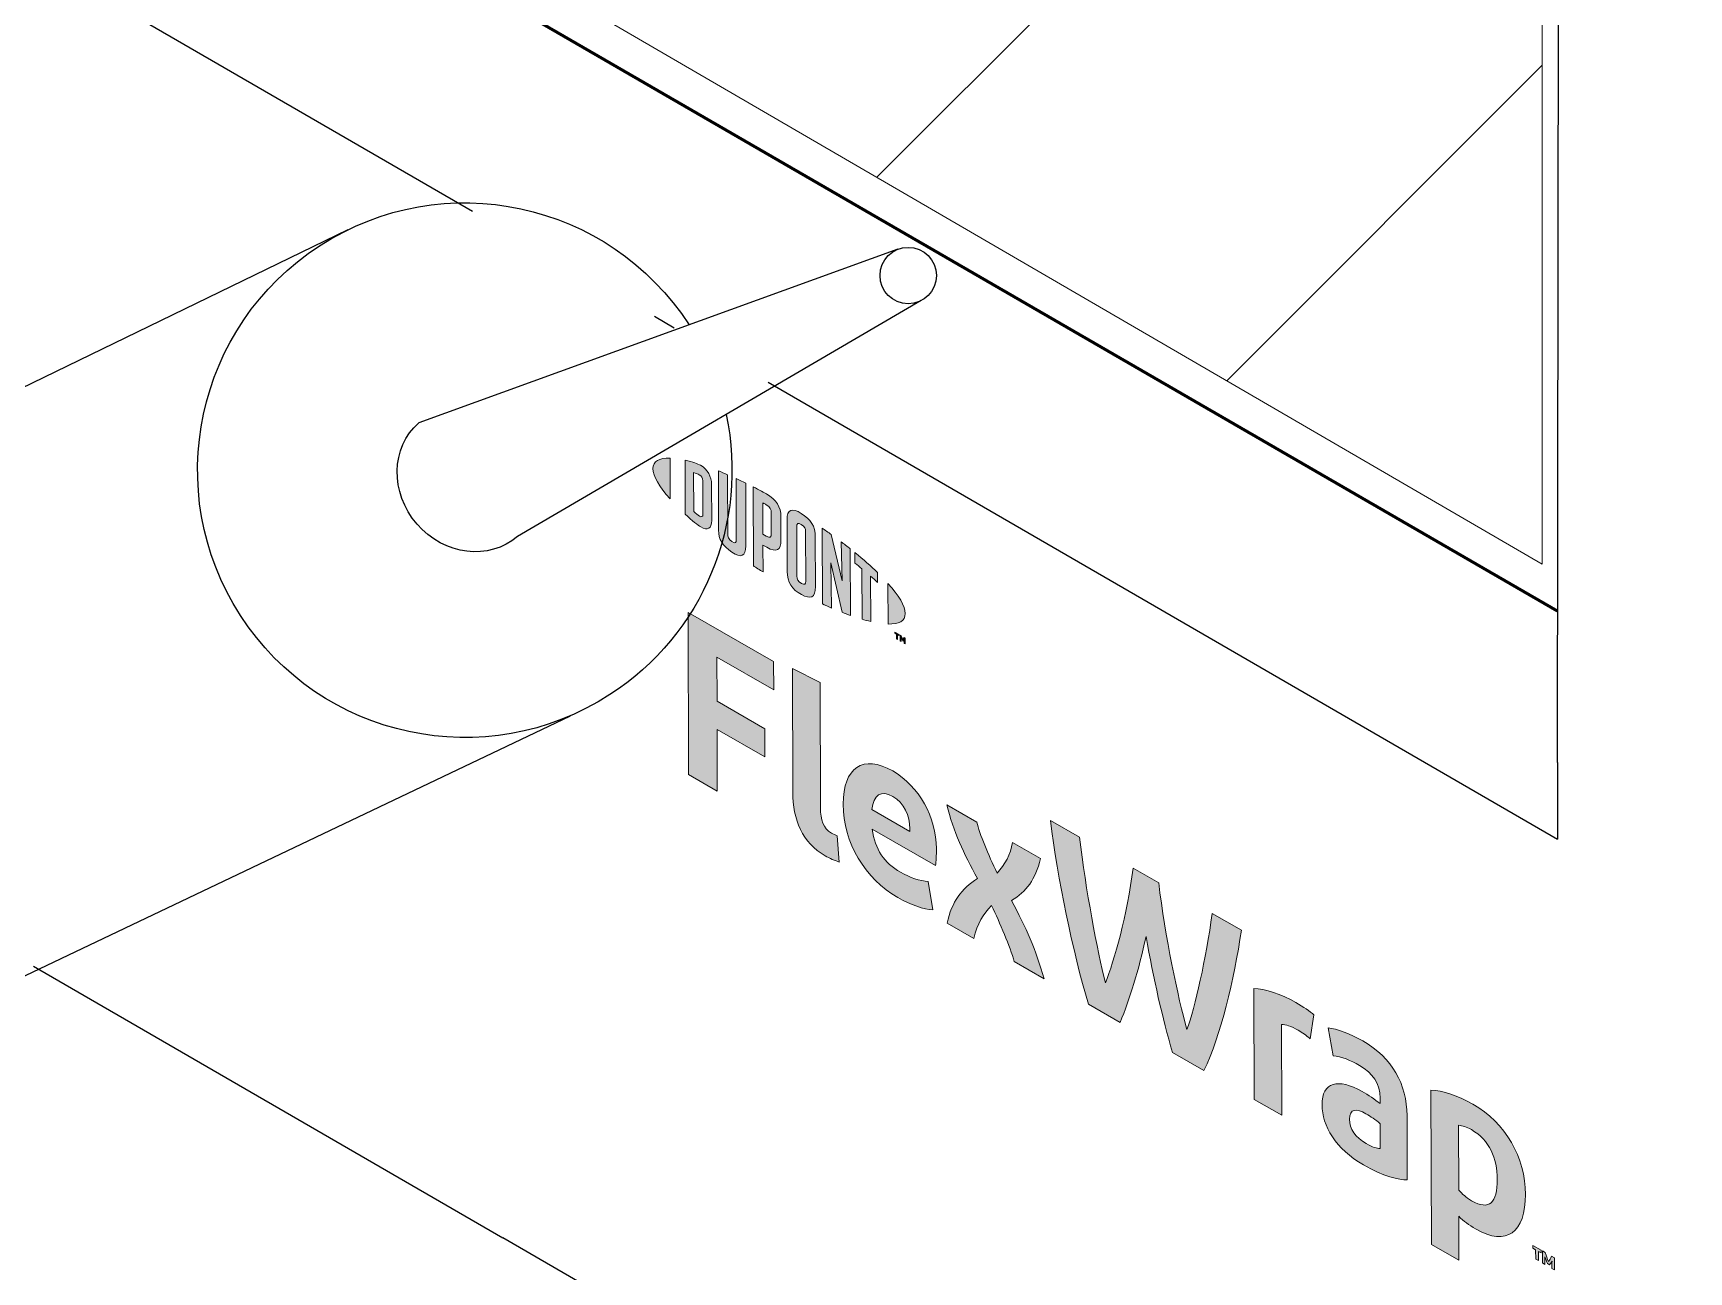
# Model space of a CAD drawing. Extents: x -1392 to 5791, y -3809 to 1722.
# Drawn here: x 390.96 to 433.29, y 1105.81 to 1137.46 of the extents above; entities that cross this region are included whole.
import ezdxf

# ---------------------------------------------------------------- set-up
doc = ezdxf.new("R2010")
doc.units = 0
doc.header["$MEASUREMENT"] = 0
for name, color, linetype, lineweight in [('G-ANNO-TTLB', 7, 'Continuous', 0), ('Layer 12', 7, 'Continuous', 0), ('TYVEK', 7, 'Continuous', 0), ('X-REF - TRACED', 7, 'Continuous', 0)]:
    doc.layers.add(name, color=color, linetype=linetype, lineweight=lineweight)

# ---------------------------------------------------------------- blocks, each defined once
blk = doc.blocks.new('Block_380')
at = {"layer": 'TYVEK', "true_color": 0x003b71, "transparency": 33554687}
h = blk.add_hatch(color=156, dxfattribs=at)
h.dxf.hatch_style = 2
edge = h.paths.add_edge_path()
edge.add_spline(control_points=[(407.716, 1118.516), (407.716, 1118.516), (407.706, 1122.657), (407.706, 1122.657), (407.706, 1122.657), (409.891, 1121.403), (409.891, 1121.403), (409.891, 1121.403), (409.893, 1120.681), (409.893, 1120.681), (409.893, 1120.681), (408.441, 1121.514), (408.441, 1121.514), (408.441, 1121.514), (408.444, 1120.39), (408.444, 1120.39), (408.444, 1120.39), (409.665, 1119.689), (409.665, 1119.689), (409.665, 1119.689), (409.667, 1118.968), (409.667, 1118.968), (409.667, 1118.968), (408.446, 1119.669), (408.446, 1119.669), (408.446, 1119.669), (408.45, 1118.095), (408.45, 1118.095), (408.45, 1118.095), (407.716, 1118.516), (407.716, 1118.516)], knot_values=[0, 0, 0, 0, 1, 1, 1, 2, 2, 2, 3, 3, 3, 4, 4, 4, 5, 5, 5, 6, 6, 6, 7, 7, 7, 8, 8, 8, 9, 9, 9, 10, 10, 10, 10], degree=3, periodic=0)
h = blk.add_hatch(color=156, dxfattribs=at)
h.dxf.hatch_style = 2
edge = h.paths.add_edge_path()
edge.add_spline(control_points=[(411.089, 1117.673), (411.09, 1117.353), (411.162, 1117.141), (411.367, 1117.023), (411.419, 1116.993), (411.47, 1116.97), (411.516, 1116.955), (411.516, 1116.955), (411.569, 1116.281), (411.569, 1116.281), (411.471, 1116.313), (411.312, 1116.381), (411.21, 1116.44), (410.62, 1116.778), (410.383, 1117.358), (410.381, 1118.067), (410.381, 1118.067), (410.373, 1121.226), (410.373, 1121.226), (410.373, 1121.226), (411.081, 1120.867), (411.081, 1120.867), (411.081, 1120.867), (411.089, 1117.673), (411.089, 1117.673)], knot_values=[0, 0, 0, 0, 1, 1, 1, 2, 2, 2, 3, 3, 3, 4, 4, 4, 5, 5, 5, 6, 6, 6, 7, 7, 7, 8, 8, 8, 8], degree=3, periodic=0)
h = blk.add_hatch(color=156, dxfattribs=at)
h.dxf.hatch_style = 2
edge = h.paths.add_edge_path()
edge.add_spline(control_points=[(412.401, 1117.623), (412.401, 1117.623), (413.375, 1117.063), (413.375, 1117.063), (413.375, 1117.063), (413.375, 1117.134), (413.375, 1117.134), (413.374, 1117.465), (413.22, 1117.796), (412.938, 1117.958), (412.64, 1118.129), (412.446, 1117.999), (412.401, 1117.623)], knot_values=[0, 0, 0, 0, 1, 1, 1, 2, 2, 2, 3, 3, 3, 4, 4, 4, 4], degree=3, periodic=0)
edge = h.paths.add_edge_path()
edge.add_spline(control_points=[(413.959, 1115.062), (413.734, 1115.073), (413.4, 1115.182), (413.062, 1115.376), (412.236, 1115.851), (411.67, 1116.778), (411.668, 1117.76), (411.665, 1118.701), (412.182, 1119.042), (412.936, 1118.609), (413.608, 1118.223), (414.051, 1117.42), (414.053, 1116.627), (414.053, 1116.45), (414.043, 1116.302), (414.033, 1116.189), (414.033, 1116.189), (412.412, 1117.12), (412.412, 1117.12), (412.48, 1116.608), (412.722, 1116.257), (413.132, 1116.021), (413.383, 1115.877), (413.624, 1115.804), (413.845, 1115.784), (413.845, 1115.784), (413.959, 1115.062), (413.959, 1115.062)], knot_values=[0, 0, 0, 0, 1, 1, 1, 2, 2, 2, 3, 3, 3, 4, 4, 4, 5, 5, 5, 6, 6, 6, 7, 7, 7, 8, 8, 8, 9, 9, 9, 9], degree=3, periodic=0)
h = blk.add_hatch(color=156, dxfattribs=at)
h.dxf.hatch_style = 2
edge = h.paths.add_edge_path()
edge.add_spline(control_points=[(415.1, 1115.861), (414.755, 1116.496), (414.482, 1117.06), (414.321, 1117.743), (414.321, 1117.743), (415.086, 1117.304), (415.086, 1117.304), (415.153, 1116.999), (415.38, 1116.468), (415.606, 1116.001), (415.795, 1116.217), (415.959, 1116.472), (415.994, 1116.783), (415.994, 1116.783), (416.712, 1116.37), (416.712, 1116.37), (416.58, 1115.832), (416.356, 1115.529), (415.972, 1115.295), (416.342, 1114.604), (416.595, 1114.045), (416.807, 1113.297), (416.807, 1113.297), (416.042, 1113.736), (416.042, 1113.736), (415.934, 1114.129), (415.676, 1114.72), (415.46, 1115.169), (415.266, 1114.956), (415.082, 1114.707), (415.011, 1114.328), (415.011, 1114.328), (414.324, 1114.723), (414.324, 1114.723), (414.45, 1115.265), (414.69, 1115.599), (415.1, 1115.861)], knot_values=[0, 0, 0, 0, 1, 1, 1, 2, 2, 2, 3, 3, 3, 4, 4, 4, 5, 5, 5, 6, 6, 6, 7, 7, 7, 8, 8, 8, 9, 9, 9, 10, 10, 10, 11, 11, 11, 12, 12, 12, 12], degree=3, periodic=0)
h = blk.add_hatch(color=156, dxfattribs=at)
h.dxf.hatch_style = 2
edge = h.paths.add_edge_path()
edge.add_spline(control_points=[(421.101, 1114.967), (421.101, 1114.967), (421.85, 1114.537), (421.85, 1114.537), (421.658, 1113.271), (421.324, 1111.838), (420.89, 1110.953), (420.89, 1110.953), (420.085, 1111.415), (420.085, 1111.415), (419.832, 1112.299), (419.604, 1113.298), (419.412, 1114.377), (419.219, 1113.519), (419.001, 1112.776), (418.746, 1112.184), (418.746, 1112.184), (417.94, 1112.647), (417.94, 1112.647), (417.527, 1114.018), (417.159, 1115.854), (416.966, 1117.341), (416.966, 1117.341), (417.71, 1116.914), (417.71, 1116.914), (417.872, 1115.575), (418.163, 1114.008), (418.375, 1113.195), (418.593, 1113.76), (418.934, 1114.923), (419.08, 1116.128), (419.08, 1116.128), (419.736, 1115.751), (419.736, 1115.751), (419.893, 1114.373), (420.23, 1112.821), (420.457, 1111.999), (420.661, 1112.573), (420.95, 1113.807), (421.101, 1114.967)], knot_values=[0, 0, 0, 0, 1, 1, 1, 2, 2, 2, 3, 3, 3, 4, 4, 4, 5, 5, 5, 6, 6, 6, 7, 7, 7, 8, 8, 8, 9, 9, 9, 10, 10, 10, 11, 11, 11, 12, 12, 12, 13, 13, 13, 13], degree=3, periodic=0)
h = blk.add_hatch(color=156, dxfattribs=at)
h.dxf.hatch_style = 2
edge = h.paths.add_edge_path()
edge.add_spline(control_points=[(423.243, 1112.692), (423.427, 1112.586), (423.602, 1112.462), (423.705, 1112.374), (423.705, 1112.374), (423.604, 1111.764), (423.604, 1111.764), (423.516, 1111.85), (423.408, 1111.923), (423.301, 1111.985), (423.111, 1112.094), (422.983, 1112.126), (422.875, 1112.129), (422.875, 1112.129), (422.881, 1109.81), (422.881, 1109.81), (422.881, 1109.81), (422.173, 1110.217), (422.173, 1110.217), (422.173, 1110.217), (422.166, 1113.05), (422.166, 1113.05), (422.443, 1113.051), (422.873, 1112.904), (423.243, 1112.692)], knot_values=[0, 0, 0, 0, 1, 1, 1, 2, 2, 2, 3, 3, 3, 4, 4, 4, 5, 5, 5, 6, 6, 6, 7, 7, 7, 8, 8, 8, 8], degree=3, periodic=0)
h = blk.add_hatch(color=156, dxfattribs=at)
h.dxf.hatch_style = 2
edge = h.paths.add_edge_path()
edge.add_spline(control_points=[(425.398, 1108.962), (425.398, 1108.962), (425.397, 1109.594), (425.397, 1109.594), (425.279, 1109.692), (425.156, 1109.78), (425.032, 1109.851), (424.796, 1109.986), (424.612, 1109.986), (424.613, 1109.708), (424.613, 1109.46), (424.767, 1109.241), (425.039, 1109.085), (425.193, 1108.997), (425.321, 1108.958), (425.398, 1108.962)], knot_values=[0, 0, 0, 0, 1, 1, 1, 2, 2, 2, 3, 3, 3, 4, 4, 4, 5, 5, 5, 5], degree=3, periodic=0)
edge = h.paths.add_edge_path()
edge.add_spline(control_points=[(424.969, 1108.541), (424.266, 1108.944), (423.911, 1109.544), (423.91, 1110.076), (423.909, 1110.662), (424.323, 1110.766), (424.939, 1110.419), (425.082, 1110.336), (425.267, 1110.206), (425.396, 1110.109), (425.396, 1110.109), (425.395, 1110.251), (425.395, 1110.251), (425.394, 1110.612), (425.214, 1110.887), (424.871, 1111.084), (424.645, 1111.214), (424.404, 1111.311), (424.194, 1111.331), (424.194, 1111.331), (424.064, 1112.043), (424.064, 1112.043), (424.284, 1112.023), (424.638, 1111.891), (424.951, 1111.711), (425.705, 1111.278), (426.081, 1110.602), (426.083, 1109.803), (426.083, 1109.803), (426.087, 1108.159), (426.087, 1108.159), (425.877, 1108.155), (425.482, 1108.246), (424.969, 1108.541)], knot_values=[0, 0, 0, 0, 1, 1, 1, 2, 2, 2, 3, 3, 3, 4, 4, 4, 5, 5, 5, 6, 6, 6, 7, 7, 7, 8, 8, 8, 9, 9, 9, 10, 10, 10, 11, 11, 11, 11], degree=3, periodic=0)
h = blk.add_hatch(color=156, dxfattribs=at)
h.dxf.hatch_style = 2
edge = h.paths.add_edge_path()
edge.add_spline(control_points=[(427.733, 1107.627), (428.184, 1107.368), (428.394, 1107.567), (428.392, 1108.176), (428.391, 1108.709), (428.195, 1109.175), (427.728, 1109.443), (427.6, 1109.517), (427.508, 1109.54), (427.4, 1109.555), (427.4, 1109.555), (427.404, 1107.899), (427.404, 1107.899), (427.502, 1107.795), (427.584, 1107.713), (427.733, 1107.627)], knot_values=[0, 0, 0, 0, 1, 1, 1, 2, 2, 2, 3, 3, 3, 4, 4, 4, 5, 5, 5, 5], degree=3, periodic=0)
edge = h.paths.add_edge_path()
edge.add_spline(control_points=[(427.837, 1106.906), (427.657, 1107.009), (427.534, 1107.103), (427.406, 1107.23), (427.406, 1107.23), (427.408, 1106.106), (427.408, 1106.106), (427.408, 1106.106), (426.706, 1106.51), (426.706, 1106.51), (426.706, 1106.51), (426.696, 1110.455), (426.696, 1110.455), (426.988, 1110.441), (427.398, 1110.306), (427.762, 1110.097), (428.604, 1109.614), (429.108, 1108.734), (429.11, 1107.787), (429.113, 1106.817), (428.637, 1106.446), (427.837, 1106.906)], knot_values=[0, 0, 0, 0, 1, 1, 1, 2, 2, 2, 3, 3, 3, 4, 4, 4, 5, 5, 5, 6, 6, 6, 7, 7, 7, 7], degree=3, periodic=0)
h = blk.add_hatch(color=156, dxfattribs=at)
h.dxf.hatch_style = 2
edge = h.paths.add_edge_path()
edge.add_spline(control_points=[(429.618, 1106.301), (429.645, 1106.214), (429.669, 1106.147), (429.701, 1106.076), (429.731, 1106.112), (429.752, 1106.152), (429.777, 1106.21), (429.777, 1106.21), (429.851, 1106.167), (429.851, 1106.167), (429.851, 1106.167), (429.852, 1105.861), (429.852, 1105.861), (429.852, 1105.861), (429.787, 1105.898), (429.787, 1105.898), (429.787, 1105.898), (429.787, 1106.039), (429.787, 1106.039), (429.787, 1106.039), (429.79, 1106.085), (429.79, 1106.085), (429.77, 1106.051), (429.745, 1106.017), (429.724, 1105.991), (429.724, 1105.991), (429.675, 1106.019), (429.675, 1106.019), (429.652, 1106.071), (429.627, 1106.135), (429.606, 1106.194), (429.606, 1106.194), (429.609, 1106.142), (429.609, 1106.142), (429.609, 1106.142), (429.61, 1106.001), (429.61, 1106.001), (429.61, 1106.001), (429.545, 1106.037), (429.545, 1106.037), (429.545, 1106.037), (429.544, 1106.343), (429.544, 1106.343), (429.544, 1106.343), (429.618, 1106.301), (429.618, 1106.301)], knot_values=[0, 0, 0, 0, 1, 1, 1, 2, 2, 2, 3, 3, 3, 4, 4, 4, 5, 5, 5, 6, 6, 6, 7, 7, 7, 8, 8, 8, 9, 9, 9, 10, 10, 10, 11, 11, 11, 12, 12, 12, 13, 13, 13, 14, 14, 14, 15, 15, 15, 15], degree=3, periodic=0)
edge = h.paths.add_edge_path()
edge.add_spline(control_points=[(429.372, 1106.374), (429.372, 1106.374), (429.301, 1106.415), (429.301, 1106.415), (429.301, 1106.415), (429.301, 1106.483), (429.301, 1106.483), (429.301, 1106.483), (429.515, 1106.36), (429.515, 1106.36), (429.515, 1106.36), (429.515, 1106.292), (429.515, 1106.292), (429.515, 1106.292), (429.444, 1106.333), (429.444, 1106.333), (429.444, 1106.333), (429.444, 1106.095), (429.444, 1106.095), (429.444, 1106.095), (429.373, 1106.136), (429.373, 1106.136), (429.373, 1106.136), (429.372, 1106.374), (429.372, 1106.374)], knot_values=[0, 0, 0, 0, 1, 1, 1, 2, 2, 2, 3, 3, 3, 4, 4, 4, 5, 5, 5, 6, 6, 6, 7, 7, 7, 8, 8, 8, 8], degree=3, periodic=0)
at = {"layer": 'TYVEK'}
for points, knots in [([(407.716, 1118.516), (407.716, 1118.516), (407.706, 1122.657), (407.706, 1122.657), (407.706, 1122.657), (409.891, 1121.403), (409.891, 1121.403), (409.891, 1121.403), (409.893, 1120.681), (409.893, 1120.681), (409.893, 1120.681), (408.441, 1121.514), (408.441, 1121.514), (408.441, 1121.514), (408.444, 1120.39), (408.444, 1120.39), (408.444, 1120.39), (409.665, 1119.689), (409.665, 1119.689), (409.665, 1119.689), (409.667, 1118.968), (409.667, 1118.968), (409.667, 1118.968), (408.446, 1119.669), (408.446, 1119.669), (408.446, 1119.669), (408.45, 1118.095), (408.45, 1118.095), (408.45, 1118.095), (407.716, 1118.516), (407.716, 1118.516)], [0, 0, 0, 0, 1, 1, 1, 2, 2, 2, 3, 3, 3, 4, 4, 4, 5, 5, 5, 6, 6, 6, 7, 7, 7, 8, 8, 8, 9, 9, 9, 10, 10, 10, 10]), ([(411.089, 1117.673), (411.09, 1117.353), (411.162, 1117.141), (411.367, 1117.023), (411.419, 1116.993), (411.47, 1116.97), (411.516, 1116.955), (411.516, 1116.955), (411.569, 1116.281), (411.569, 1116.281), (411.471, 1116.313), (411.312, 1116.381), (411.21, 1116.44), (410.62, 1116.778), (410.383, 1117.358), (410.381, 1118.067), (410.381, 1118.067), (410.373, 1121.226), (410.373, 1121.226), (410.373, 1121.226), (411.081, 1120.867), (411.081, 1120.867), (411.081, 1120.867), (411.089, 1117.673), (411.089, 1117.673)], [0, 0, 0, 0, 1, 1, 1, 2, 2, 2, 3, 3, 3, 4, 4, 4, 5, 5, 5, 6, 6, 6, 7, 7, 7, 8, 8, 8, 8]), ([(413.959, 1115.062), (413.734, 1115.073), (413.4, 1115.182), (413.062, 1115.376), (412.236, 1115.851), (411.67, 1116.778), (411.668, 1117.76), (411.665, 1118.701), (412.182, 1119.042), (412.936, 1118.609), (413.608, 1118.223), (414.051, 1117.42), (414.053, 1116.627), (414.053, 1116.45), (414.043, 1116.302), (414.033, 1116.189), (414.033, 1116.189), (412.412, 1117.12), (412.412, 1117.12), (412.48, 1116.608), (412.722, 1116.257), (413.132, 1116.021), (413.383, 1115.877), (413.624, 1115.804), (413.845, 1115.784), (413.845, 1115.784), (413.959, 1115.062), (413.959, 1115.062)], [0, 0, 0, 0, 1, 1, 1, 2, 2, 2, 3, 3, 3, 4, 4, 4, 5, 5, 5, 6, 6, 6, 7, 7, 7, 8, 8, 8, 9, 9, 9, 9]), ([(412.401, 1117.623), (412.401, 1117.623), (413.375, 1117.063), (413.375, 1117.063), (413.375, 1117.063), (413.375, 1117.134), (413.375, 1117.134), (413.374, 1117.465), (413.22, 1117.796), (412.938, 1117.958), (412.64, 1118.129), (412.446, 1117.999), (412.401, 1117.623)], [0, 0, 0, 0, 1, 1, 1, 2, 2, 2, 3, 3, 3, 4, 4, 4, 4]), ([(415.1, 1115.861), (414.755, 1116.496), (414.482, 1117.06), (414.321, 1117.743), (414.321, 1117.743), (415.086, 1117.304), (415.086, 1117.304), (415.153, 1116.999), (415.38, 1116.468), (415.606, 1116.001), (415.795, 1116.217), (415.959, 1116.472), (415.994, 1116.783), (415.994, 1116.783), (416.712, 1116.37), (416.712, 1116.37), (416.58, 1115.832), (416.356, 1115.529), (415.972, 1115.295), (416.342, 1114.604), (416.595, 1114.045), (416.807, 1113.297), (416.807, 1113.297), (416.042, 1113.736), (416.042, 1113.736), (415.934, 1114.129), (415.676, 1114.72), (415.46, 1115.169), (415.266, 1114.956), (415.082, 1114.707), (415.011, 1114.328), (415.011, 1114.328), (414.324, 1114.723), (414.324, 1114.723), (414.45, 1115.265), (414.69, 1115.599), (415.1, 1115.861)], [0, 0, 0, 0, 1, 1, 1, 2, 2, 2, 3, 3, 3, 4, 4, 4, 5, 5, 5, 6, 6, 6, 7, 7, 7, 8, 8, 8, 9, 9, 9, 10, 10, 10, 11, 11, 11, 12, 12, 12, 12]), ([(421.101, 1114.967), (421.101, 1114.967), (421.85, 1114.537), (421.85, 1114.537), (421.658, 1113.271), (421.324, 1111.838), (420.89, 1110.953), (420.89, 1110.953), (420.085, 1111.415), (420.085, 1111.415), (419.832, 1112.299), (419.604, 1113.298), (419.412, 1114.377), (419.219, 1113.519), (419.001, 1112.776), (418.746, 1112.184), (418.746, 1112.184), (417.94, 1112.647), (417.94, 1112.647), (417.527, 1114.018), (417.159, 1115.854), (416.966, 1117.341), (416.966, 1117.341), (417.71, 1116.914), (417.71, 1116.914), (417.872, 1115.575), (418.163, 1114.008), (418.375, 1113.195), (418.593, 1113.76), (418.934, 1114.923), (419.08, 1116.128), (419.08, 1116.128), (419.736, 1115.751), (419.736, 1115.751), (419.893, 1114.373), (420.23, 1112.821), (420.457, 1111.999), (420.661, 1112.573), (420.95, 1113.807), (421.101, 1114.967)], [0, 0, 0, 0, 1, 1, 1, 2, 2, 2, 3, 3, 3, 4, 4, 4, 5, 5, 5, 6, 6, 6, 7, 7, 7, 8, 8, 8, 9, 9, 9, 10, 10, 10, 11, 11, 11, 12, 12, 12, 13, 13, 13, 13]), ([(423.243, 1112.692), (423.427, 1112.586), (423.602, 1112.462), (423.705, 1112.374), (423.705, 1112.374), (423.604, 1111.764), (423.604, 1111.764), (423.516, 1111.85), (423.408, 1111.923), (423.301, 1111.985), (423.111, 1112.094), (422.983, 1112.126), (422.875, 1112.129), (422.875, 1112.129), (422.881, 1109.81), (422.881, 1109.81), (422.881, 1109.81), (422.173, 1110.217), (422.173, 1110.217), (422.173, 1110.217), (422.166, 1113.05), (422.166, 1113.05), (422.443, 1113.051), (422.873, 1112.904), (423.243, 1112.692)], [0, 0, 0, 0, 1, 1, 1, 2, 2, 2, 3, 3, 3, 4, 4, 4, 5, 5, 5, 6, 6, 6, 7, 7, 7, 8, 8, 8, 8]), ([(424.969, 1108.541), (424.266, 1108.944), (423.911, 1109.544), (423.91, 1110.076), (423.909, 1110.662), (424.323, 1110.766), (424.939, 1110.419), (425.082, 1110.336), (425.267, 1110.206), (425.396, 1110.109), (425.396, 1110.109), (425.395, 1110.251), (425.395, 1110.251), (425.394, 1110.612), (425.214, 1110.887), (424.871, 1111.084), (424.645, 1111.214), (424.404, 1111.311), (424.194, 1111.331), (424.194, 1111.331), (424.064, 1112.043), (424.064, 1112.043), (424.284, 1112.023), (424.638, 1111.891), (424.951, 1111.711), (425.705, 1111.278), (426.081, 1110.602), (426.083, 1109.803), (426.083, 1109.803), (426.087, 1108.159), (426.087, 1108.159), (425.877, 1108.155), (425.482, 1108.246), (424.969, 1108.541)], [0, 0, 0, 0, 1, 1, 1, 2, 2, 2, 3, 3, 3, 4, 4, 4, 5, 5, 5, 6, 6, 6, 7, 7, 7, 8, 8, 8, 9, 9, 9, 10, 10, 10, 11, 11, 11, 11]), ([(427.837, 1106.906), (427.657, 1107.009), (427.534, 1107.103), (427.406, 1107.23), (427.406, 1107.23), (427.408, 1106.106), (427.408, 1106.106), (427.408, 1106.106), (426.706, 1106.51), (426.706, 1106.51), (426.706, 1106.51), (426.696, 1110.455), (426.696, 1110.455), (426.988, 1110.441), (427.398, 1110.306), (427.762, 1110.097), (428.604, 1109.614), (429.108, 1108.734), (429.11, 1107.787), (429.113, 1106.817), (428.637, 1106.446), (427.837, 1106.906)], [0, 0, 0, 0, 1, 1, 1, 2, 2, 2, 3, 3, 3, 4, 4, 4, 5, 5, 5, 6, 6, 6, 7, 7, 7, 7]), ([(425.398, 1108.962), (425.398, 1108.962), (425.397, 1109.594), (425.397, 1109.594), (425.279, 1109.692), (425.156, 1109.78), (425.032, 1109.851), (424.796, 1109.986), (424.612, 1109.986), (424.613, 1109.708), (424.613, 1109.46), (424.767, 1109.241), (425.039, 1109.085), (425.193, 1108.997), (425.321, 1108.958), (425.398, 1108.962)], [0, 0, 0, 0, 1, 1, 1, 2, 2, 2, 3, 3, 3, 4, 4, 4, 5, 5, 5, 5]), ([(427.733, 1107.627), (428.184, 1107.368), (428.394, 1107.567), (428.392, 1108.176), (428.391, 1108.709), (428.195, 1109.175), (427.728, 1109.443), (427.6, 1109.517), (427.508, 1109.54), (427.4, 1109.555), (427.4, 1109.555), (427.404, 1107.899), (427.404, 1107.899), (427.502, 1107.795), (427.584, 1107.713), (427.733, 1107.627)], [0, 0, 0, 0, 1, 1, 1, 2, 2, 2, 3, 3, 3, 4, 4, 4, 5, 5, 5, 5]), ([(429.372, 1106.374), (429.372, 1106.374), (429.301, 1106.415), (429.301, 1106.415), (429.301, 1106.415), (429.301, 1106.483), (429.301, 1106.483), (429.301, 1106.483), (429.515, 1106.36), (429.515, 1106.36), (429.515, 1106.36), (429.515, 1106.292), (429.515, 1106.292), (429.515, 1106.292), (429.444, 1106.333), (429.444, 1106.333), (429.444, 1106.333), (429.444, 1106.095), (429.444, 1106.095), (429.444, 1106.095), (429.373, 1106.136), (429.373, 1106.136), (429.373, 1106.136), (429.372, 1106.374), (429.372, 1106.374)], [0, 0, 0, 0, 1, 1, 1, 2, 2, 2, 3, 3, 3, 4, 4, 4, 5, 5, 5, 6, 6, 6, 7, 7, 7, 8, 8, 8, 8]), ([(429.618, 1106.301), (429.645, 1106.214), (429.669, 1106.147), (429.701, 1106.076), (429.731, 1106.112), (429.752, 1106.152), (429.777, 1106.21), (429.777, 1106.21), (429.851, 1106.167), (429.851, 1106.167), (429.851, 1106.167), (429.852, 1105.861), (429.852, 1105.861), (429.852, 1105.861), (429.787, 1105.898), (429.787, 1105.898), (429.787, 1105.898), (429.787, 1106.039), (429.787, 1106.039), (429.787, 1106.039), (429.79, 1106.085), (429.79, 1106.085), (429.77, 1106.051), (429.745, 1106.017), (429.724, 1105.991), (429.724, 1105.991), (429.675, 1106.019), (429.675, 1106.019), (429.652, 1106.071), (429.627, 1106.135), (429.606, 1106.194), (429.606, 1106.194), (429.609, 1106.142), (429.609, 1106.142), (429.609, 1106.142), (429.61, 1106.001), (429.61, 1106.001), (429.61, 1106.001), (429.545, 1106.037), (429.545, 1106.037), (429.545, 1106.037), (429.544, 1106.343), (429.544, 1106.343), (429.544, 1106.343), (429.618, 1106.301), (429.618, 1106.301)], [0, 0, 0, 0, 1, 1, 1, 2, 2, 2, 3, 3, 3, 4, 4, 4, 5, 5, 5, 6, 6, 6, 7, 7, 7, 8, 8, 8, 9, 9, 9, 10, 10, 10, 11, 11, 11, 12, 12, 12, 13, 13, 13, 14, 14, 14, 15, 15, 15, 15])]:
    blk.add_open_spline(points, degree=3, knots=knots, dxfattribs=at)
blk = doc.blocks.new('Block_381')
at = {"layer": 'TYVEK', "true_color": 0x003b71, "transparency": 33554687}
h = blk.add_hatch(color=156, dxfattribs=at)
h.dxf.hatch_style = 2
edge = h.paths.add_edge_path()
edge.add_spline(control_points=[(406.804, 1126.336), (406.804, 1126.145), (406.965, 1125.875), (407.245, 1125.561), (407.245, 1125.561), (407.242, 1126.601), (407.242, 1126.601), (406.963, 1126.609), (406.803, 1126.524), (406.804, 1126.336)], knot_values=[0, 0, 0, 0, 1, 1, 1, 2, 2, 2, 3, 3, 3, 3], degree=3, periodic=0)
h = blk.add_hatch(color=156, dxfattribs=at)
h.dxf.hatch_style = 2
edge = h.paths.add_edge_path()
edge.add_spline(control_points=[(408.085, 1125.176), (408.085, 1125.096), (408.044, 1125.093), (407.994, 1125.122), (407.955, 1125.144), (407.896, 1125.194), (407.847, 1125.238), (407.847, 1125.238), (407.844, 1126.232), (407.844, 1126.232), (407.893, 1126.219), (407.953, 1126.201), (407.991, 1126.178), (408.041, 1126.15), (408.083, 1126.099), (408.083, 1126.02), (408.083, 1126.02), (408.085, 1125.176), (408.085, 1125.176)], knot_values=[0, 0, 0, 0, 1, 1, 1, 2, 2, 2, 3, 3, 3, 4, 4, 4, 5, 5, 5, 6, 6, 6, 6], degree=3, periodic=0)
edge = h.paths.add_edge_path()
edge.add_spline(control_points=[(408.023, 1126.419), (407.945, 1126.464), (407.833, 1126.502), (407.629, 1126.547), (407.629, 1126.547), (407.632, 1125.169), (407.632, 1125.169), (407.812, 1125.003), (407.949, 1124.888), (408.027, 1124.843), (408.207, 1124.74), (408.308, 1124.809), (408.308, 1125.012), (408.308, 1125.012), (408.306, 1125.927), (408.306, 1125.927), (408.305, 1126.131), (408.203, 1126.316), (408.023, 1126.419)], knot_values=[0, 0, 0, 0, 1, 1, 1, 2, 2, 2, 3, 3, 3, 4, 4, 4, 5, 5, 5, 6, 6, 6, 6], degree=3, periodic=0)
h = blk.add_hatch(color=156, dxfattribs=at)
h.dxf.hatch_style = 2
edge = h.paths.add_edge_path()
edge.add_spline(control_points=[(408.935, 1124.526), (408.936, 1124.446), (408.912, 1124.409), (408.826, 1124.471), (408.741, 1124.532), (408.718, 1124.586), (408.718, 1124.681), (408.718, 1124.681), (408.714, 1126.18), (408.714, 1126.18), (408.658, 1126.205), (408.532, 1126.257), (408.479, 1126.279), (408.479, 1126.279), (408.482, 1124.763), (408.482, 1124.763), (408.483, 1124.521), (408.585, 1124.368), (408.826, 1124.197), (409.047, 1124.041), (409.182, 1124.093), (409.181, 1124.361), (409.181, 1124.361), (409.177, 1125.964), (409.177, 1125.964), (409.131, 1125.987), (408.98, 1126.059), (408.932, 1126.081), (408.932, 1126.081), (408.935, 1124.526), (408.935, 1124.526)], knot_values=[0, 0, 0, 0, 1, 1, 1, 2, 2, 2, 3, 3, 3, 4, 4, 4, 5, 5, 5, 6, 6, 6, 7, 7, 7, 8, 8, 8, 9, 9, 9, 10, 10, 10, 10], degree=3, periodic=0)
h = blk.add_hatch(color=156, dxfattribs=at)
h.dxf.hatch_style = 2
edge = h.paths.add_edge_path()
edge.add_spline(control_points=[(409.83, 1124.67), (409.83, 1124.583), (409.804, 1124.555), (409.704, 1124.612), (409.704, 1124.612), (409.618, 1124.661), (409.618, 1124.661), (409.618, 1124.661), (409.616, 1125.457), (409.616, 1125.457), (409.654, 1125.438), (409.675, 1125.426), (409.698, 1125.413), (409.806, 1125.351), (409.829, 1125.291), (409.829, 1125.202), (409.829, 1125.202), (409.83, 1124.67), (409.83, 1124.67)], knot_values=[0, 0, 0, 0, 1, 1, 1, 2, 2, 2, 3, 3, 3, 4, 4, 4, 5, 5, 5, 6, 6, 6, 6], degree=3, periodic=0)
edge = h.paths.add_edge_path()
edge.add_spline(control_points=[(409.712, 1125.687), (409.669, 1125.711), (409.513, 1125.795), (409.37, 1125.867), (409.37, 1125.867), (409.374, 1123.849), (409.374, 1123.849), (409.423, 1123.818), (409.551, 1123.737), (409.62, 1123.695), (409.62, 1123.695), (409.619, 1124.38), (409.619, 1124.38), (409.619, 1124.38), (409.715, 1124.325), (409.715, 1124.325), (409.973, 1124.178), (410.079, 1124.25), (410.079, 1124.506), (410.079, 1124.506), (410.077, 1125.101), (410.077, 1125.101), (410.077, 1125.352), (409.956, 1125.546), (409.712, 1125.687)], knot_values=[0, 0, 0, 0, 1, 1, 1, 2, 2, 2, 3, 3, 3, 4, 4, 4, 5, 5, 5, 6, 6, 6, 7, 7, 7, 8, 8, 8, 8], degree=3, periodic=0)
h = blk.add_hatch(color=156, dxfattribs=at)
h.dxf.hatch_style = 2
edge = h.paths.add_edge_path()
edge.add_spline(control_points=[(410.71, 1123.461), (410.711, 1123.381), (410.688, 1123.353), (410.601, 1123.4), (410.511, 1123.449), (410.486, 1123.507), (410.486, 1123.59), (410.486, 1123.59), (410.483, 1124.848), (410.483, 1124.848), (410.483, 1124.931), (410.507, 1124.962), (410.597, 1124.908), (410.684, 1124.855), (410.707, 1124.799), (410.707, 1124.719), (410.707, 1124.719), (410.71, 1123.461), (410.71, 1123.461)], knot_values=[0, 0, 0, 0, 1, 1, 1, 2, 2, 2, 3, 3, 3, 4, 4, 4, 5, 5, 5, 6, 6, 6, 6], degree=3, periodic=0)
edge = h.paths.add_edge_path()
edge.add_spline(control_points=[(410.596, 1125.19), (410.368, 1125.334), (410.233, 1125.296), (410.233, 1125.03), (410.233, 1125.03), (410.237, 1123.709), (410.237, 1123.709), (410.237, 1123.429), (410.36, 1123.243), (410.601, 1123.117), (410.837, 1122.993), (410.959, 1123.026), (410.959, 1123.324), (410.959, 1123.324), (410.956, 1124.585), (410.956, 1124.585), (410.955, 1124.869), (410.844, 1125.034), (410.596, 1125.19)], knot_values=[0, 0, 0, 0, 1, 1, 1, 2, 2, 2, 3, 3, 3, 4, 4, 4, 5, 5, 5, 6, 6, 6, 6], degree=3, periodic=0)
h = blk.add_hatch(color=156, dxfattribs=at)
h.dxf.hatch_style = 2
edge = h.paths.add_edge_path()
edge.add_spline(control_points=[(411.64, 1123.468), (411.64, 1123.468), (411.365, 1124.651), (411.365, 1124.651), (411.29, 1124.705), (411.201, 1124.768), (411.132, 1124.815), (411.132, 1124.815), (411.136, 1122.878), (411.136, 1122.878), (411.185, 1122.855), (411.309, 1122.8), (411.373, 1122.773), (411.373, 1122.773), (411.351, 1123.926), (411.351, 1123.926), (411.351, 1123.926), (411.642, 1122.663), (411.642, 1122.663), (411.703, 1122.639), (411.793, 1122.606), (411.852, 1122.585), (411.852, 1122.585), (411.848, 1124.287), (411.848, 1124.287), (411.786, 1124.336), (411.674, 1124.422), (411.621, 1124.462), (411.621, 1124.462), (411.64, 1123.468), (411.64, 1123.468)], knot_values=[0, 0, 0, 0, 1, 1, 1, 2, 2, 2, 3, 3, 3, 4, 4, 4, 5, 5, 5, 6, 6, 6, 7, 7, 7, 8, 8, 8, 9, 9, 9, 10, 10, 10, 10], degree=3, periodic=0)
h = blk.add_hatch(color=156, dxfattribs=at)
h.dxf.hatch_style = 2
edge = h.paths.add_edge_path()
edge.add_spline(control_points=[(411.97, 1123.919), (412.031, 1123.872), (412.091, 1123.823), (412.149, 1123.775), (412.149, 1123.775), (412.152, 1122.487), (412.152, 1122.487), (412.206, 1122.471), (412.306, 1122.444), (412.373, 1122.428), (412.373, 1122.428), (412.37, 1123.588), (412.37, 1123.588), (412.434, 1123.532), (412.494, 1123.478), (412.549, 1123.428), (412.549, 1123.428), (412.549, 1123.677), (412.549, 1123.677), (412.374, 1123.847), (412.188, 1124.011), (411.969, 1124.189), (411.969, 1124.189), (411.97, 1123.919), (411.97, 1123.919)], knot_values=[0, 0, 0, 0, 1, 1, 1, 2, 2, 2, 3, 3, 3, 4, 4, 4, 5, 5, 5, 6, 6, 6, 7, 7, 7, 8, 8, 8, 8], degree=3, periodic=0)
h = blk.add_hatch(color=156, dxfattribs=at)
h.dxf.hatch_style = 2
edge = h.paths.add_edge_path()
edge.add_spline(control_points=[(413.255, 1122.632), (413.255, 1122.441), (413.095, 1122.355), (412.816, 1122.363), (412.816, 1122.363), (412.813, 1123.403), (412.813, 1123.403), (413.093, 1123.09), (413.254, 1122.821), (413.255, 1122.632)], knot_values=[0, 0, 0, 0, 1, 1, 1, 2, 2, 2, 3, 3, 3, 3], degree=3, periodic=0)
h = blk.add_hatch(color=156, dxfattribs=at)
h.dxf.hatch_style = 2
edge = h.paths.add_edge_path()
edge.add_spline(control_points=[(413.125, 1122.081), (413.125, 1122.081), (413.152, 1122.066), (413.152, 1122.066), (413.152, 1122.066), (413.191, 1121.972), (413.191, 1121.972), (413.191, 1121.972), (413.23, 1122.021), (413.23, 1122.021), (413.23, 1122.021), (413.256, 1122.006), (413.256, 1122.006), (413.256, 1122.006), (413.257, 1121.856), (413.257, 1121.856), (413.257, 1121.856), (413.232, 1121.87), (413.232, 1121.87), (413.232, 1121.87), (413.232, 1121.977), (413.232, 1121.977), (413.232, 1121.977), (413.192, 1121.928), (413.192, 1121.928), (413.192, 1121.928), (413.19, 1121.93), (413.19, 1121.93), (413.19, 1121.93), (413.15, 1122.024), (413.15, 1122.024), (413.15, 1122.024), (413.15, 1121.918), (413.15, 1121.918), (413.15, 1121.918), (413.126, 1121.931), (413.126, 1121.931), (413.126, 1121.931), (413.125, 1122.081), (413.125, 1122.081)], knot_values=[0, 0, 0, 0, 1, 1, 1, 2, 2, 2, 3, 3, 3, 4, 4, 4, 5, 5, 5, 6, 6, 6, 7, 7, 7, 8, 8, 8, 9, 9, 9, 10, 10, 10, 11, 11, 11, 12, 12, 12, 13, 13, 13, 13], degree=3, periodic=0)
edge = h.paths.add_edge_path()
edge.add_spline(control_points=[(413.033, 1122.108), (413.033, 1122.108), (412.993, 1122.131), (412.993, 1122.131), (412.993, 1122.131), (412.992, 1122.158), (412.992, 1122.158), (412.992, 1122.158), (413.098, 1122.097), (413.098, 1122.097), (413.098, 1122.097), (413.098, 1122.071), (413.098, 1122.071), (413.098, 1122.071), (413.058, 1122.094), (413.058, 1122.094), (413.058, 1122.094), (413.058, 1121.97), (413.058, 1121.97), (413.058, 1121.97), (413.033, 1121.985), (413.033, 1121.985), (413.033, 1121.985), (413.033, 1122.108), (413.033, 1122.108)], knot_values=[0, 0, 0, 0, 1, 1, 1, 2, 2, 2, 3, 3, 3, 4, 4, 4, 5, 5, 5, 6, 6, 6, 7, 7, 7, 8, 8, 8, 8], degree=3, periodic=0)
at = {"layer": 'TYVEK'}
for points, knots in [([(406.804, 1126.336), (406.804, 1126.145), (406.965, 1125.875), (407.245, 1125.561), (407.245, 1125.561), (407.242, 1126.601), (407.242, 1126.601), (406.963, 1126.609), (406.803, 1126.524), (406.804, 1126.336)], [0, 0, 0, 0, 1, 1, 1, 2, 2, 2, 3, 3, 3, 3]), ([(408.023, 1126.419), (407.945, 1126.464), (407.833, 1126.502), (407.629, 1126.547), (407.629, 1126.547), (407.632, 1125.169), (407.632, 1125.169), (407.812, 1125.003), (407.949, 1124.888), (408.027, 1124.843), (408.207, 1124.74), (408.308, 1124.809), (408.308, 1125.012), (408.308, 1125.012), (408.306, 1125.927), (408.306, 1125.927), (408.305, 1126.131), (408.203, 1126.316), (408.023, 1126.419)], [0, 0, 0, 0, 1, 1, 1, 2, 2, 2, 3, 3, 3, 4, 4, 4, 5, 5, 5, 6, 6, 6, 6]), ([(408.085, 1125.176), (408.085, 1125.096), (408.044, 1125.093), (407.994, 1125.122), (407.955, 1125.144), (407.896, 1125.194), (407.847, 1125.238), (407.847, 1125.238), (407.844, 1126.232), (407.844, 1126.232), (407.893, 1126.219), (407.953, 1126.201), (407.991, 1126.178), (408.041, 1126.15), (408.083, 1126.099), (408.083, 1126.02), (408.083, 1126.02), (408.085, 1125.176), (408.085, 1125.176)], [0, 0, 0, 0, 1, 1, 1, 2, 2, 2, 3, 3, 3, 4, 4, 4, 5, 5, 5, 6, 6, 6, 6]), ([(408.935, 1124.526), (408.936, 1124.446), (408.912, 1124.409), (408.826, 1124.471), (408.741, 1124.532), (408.718, 1124.586), (408.718, 1124.681), (408.718, 1124.681), (408.714, 1126.18), (408.714, 1126.18), (408.658, 1126.205), (408.532, 1126.257), (408.479, 1126.279), (408.479, 1126.279), (408.482, 1124.763), (408.482, 1124.763), (408.483, 1124.521), (408.585, 1124.368), (408.826, 1124.197), (409.047, 1124.041), (409.182, 1124.093), (409.181, 1124.361), (409.181, 1124.361), (409.177, 1125.964), (409.177, 1125.964), (409.131, 1125.987), (408.98, 1126.059), (408.932, 1126.081), (408.932, 1126.081), (408.935, 1124.526), (408.935, 1124.526)], [0, 0, 0, 0, 1, 1, 1, 2, 2, 2, 3, 3, 3, 4, 4, 4, 5, 5, 5, 6, 6, 6, 7, 7, 7, 8, 8, 8, 9, 9, 9, 10, 10, 10, 10]), ([(409.712, 1125.687), (409.669, 1125.711), (409.513, 1125.795), (409.37, 1125.867), (409.37, 1125.867), (409.374, 1123.849), (409.374, 1123.849), (409.423, 1123.818), (409.551, 1123.737), (409.62, 1123.695), (409.62, 1123.695), (409.619, 1124.38), (409.619, 1124.38), (409.619, 1124.38), (409.715, 1124.325), (409.715, 1124.325), (409.973, 1124.178), (410.079, 1124.25), (410.079, 1124.506), (410.079, 1124.506), (410.077, 1125.101), (410.077, 1125.101), (410.077, 1125.352), (409.956, 1125.546), (409.712, 1125.687)], [0, 0, 0, 0, 1, 1, 1, 2, 2, 2, 3, 3, 3, 4, 4, 4, 5, 5, 5, 6, 6, 6, 7, 7, 7, 8, 8, 8, 8]), ([(409.83, 1124.67), (409.83, 1124.583), (409.804, 1124.555), (409.704, 1124.612), (409.704, 1124.612), (409.618, 1124.661), (409.618, 1124.661), (409.618, 1124.661), (409.616, 1125.457), (409.616, 1125.457), (409.654, 1125.438), (409.675, 1125.426), (409.698, 1125.413), (409.806, 1125.351), (409.829, 1125.291), (409.829, 1125.202), (409.829, 1125.202), (409.83, 1124.67), (409.83, 1124.67)], [0, 0, 0, 0, 1, 1, 1, 2, 2, 2, 3, 3, 3, 4, 4, 4, 5, 5, 5, 6, 6, 6, 6]), ([(410.596, 1125.19), (410.368, 1125.334), (410.233, 1125.296), (410.233, 1125.03), (410.233, 1125.03), (410.237, 1123.709), (410.237, 1123.709), (410.237, 1123.429), (410.36, 1123.243), (410.601, 1123.117), (410.837, 1122.993), (410.959, 1123.026), (410.959, 1123.324), (410.959, 1123.324), (410.956, 1124.585), (410.956, 1124.585), (410.955, 1124.869), (410.844, 1125.034), (410.596, 1125.19)], [0, 0, 0, 0, 1, 1, 1, 2, 2, 2, 3, 3, 3, 4, 4, 4, 5, 5, 5, 6, 6, 6, 6]), ([(410.71, 1123.461), (410.711, 1123.381), (410.688, 1123.353), (410.601, 1123.4), (410.511, 1123.449), (410.486, 1123.507), (410.486, 1123.59), (410.486, 1123.59), (410.483, 1124.848), (410.483, 1124.848), (410.483, 1124.931), (410.507, 1124.962), (410.597, 1124.908), (410.684, 1124.855), (410.707, 1124.799), (410.707, 1124.719), (410.707, 1124.719), (410.71, 1123.461), (410.71, 1123.461)], [0, 0, 0, 0, 1, 1, 1, 2, 2, 2, 3, 3, 3, 4, 4, 4, 5, 5, 5, 6, 6, 6, 6]), ([(411.64, 1123.468), (411.64, 1123.468), (411.365, 1124.651), (411.365, 1124.651), (411.29, 1124.705), (411.201, 1124.768), (411.132, 1124.815), (411.132, 1124.815), (411.136, 1122.878), (411.136, 1122.878), (411.185, 1122.855), (411.309, 1122.8), (411.373, 1122.773), (411.373, 1122.773), (411.351, 1123.926), (411.351, 1123.926), (411.351, 1123.926), (411.642, 1122.663), (411.642, 1122.663), (411.703, 1122.639), (411.793, 1122.606), (411.852, 1122.585), (411.852, 1122.585), (411.848, 1124.287), (411.848, 1124.287), (411.786, 1124.336), (411.674, 1124.422), (411.621, 1124.462), (411.621, 1124.462), (411.64, 1123.468), (411.64, 1123.468)], [0, 0, 0, 0, 1, 1, 1, 2, 2, 2, 3, 3, 3, 4, 4, 4, 5, 5, 5, 6, 6, 6, 7, 7, 7, 8, 8, 8, 9, 9, 9, 10, 10, 10, 10]), ([(411.97, 1123.919), (412.031, 1123.872), (412.091, 1123.823), (412.149, 1123.775), (412.149, 1123.775), (412.152, 1122.487), (412.152, 1122.487), (412.206, 1122.471), (412.306, 1122.444), (412.373, 1122.428), (412.373, 1122.428), (412.37, 1123.588), (412.37, 1123.588), (412.434, 1123.532), (412.494, 1123.478), (412.549, 1123.428), (412.549, 1123.428), (412.549, 1123.677), (412.549, 1123.677), (412.374, 1123.847), (412.188, 1124.011), (411.969, 1124.189), (411.969, 1124.189), (411.97, 1123.919), (411.97, 1123.919)], [0, 0, 0, 0, 1, 1, 1, 2, 2, 2, 3, 3, 3, 4, 4, 4, 5, 5, 5, 6, 6, 6, 7, 7, 7, 8, 8, 8, 8]), ([(413.255, 1122.632), (413.255, 1122.441), (413.095, 1122.355), (412.816, 1122.363), (412.816, 1122.363), (412.813, 1123.403), (412.813, 1123.403), (413.093, 1123.09), (413.254, 1122.821), (413.255, 1122.632)], [0, 0, 0, 0, 1, 1, 1, 2, 2, 2, 3, 3, 3, 3]), ([(413.033, 1122.108), (413.033, 1122.108), (412.993, 1122.131), (412.993, 1122.131), (412.993, 1122.131), (412.992, 1122.158), (412.992, 1122.158), (412.992, 1122.158), (413.098, 1122.097), (413.098, 1122.097), (413.098, 1122.097), (413.098, 1122.071), (413.098, 1122.071), (413.098, 1122.071), (413.058, 1122.094), (413.058, 1122.094), (413.058, 1122.094), (413.058, 1121.97), (413.058, 1121.97), (413.058, 1121.97), (413.033, 1121.985), (413.033, 1121.985), (413.033, 1121.985), (413.033, 1122.108), (413.033, 1122.108)], [0, 0, 0, 0, 1, 1, 1, 2, 2, 2, 3, 3, 3, 4, 4, 4, 5, 5, 5, 6, 6, 6, 7, 7, 7, 8, 8, 8, 8]), ([(413.125, 1122.081), (413.125, 1122.081), (413.152, 1122.066), (413.152, 1122.066), (413.152, 1122.066), (413.191, 1121.972), (413.191, 1121.972), (413.191, 1121.972), (413.23, 1122.021), (413.23, 1122.021), (413.23, 1122.021), (413.256, 1122.006), (413.256, 1122.006), (413.256, 1122.006), (413.257, 1121.856), (413.257, 1121.856), (413.257, 1121.856), (413.232, 1121.87), (413.232, 1121.87), (413.232, 1121.87), (413.232, 1121.977), (413.232, 1121.977), (413.232, 1121.977), (413.192, 1121.928), (413.192, 1121.928), (413.192, 1121.928), (413.19, 1121.93), (413.19, 1121.93), (413.19, 1121.93), (413.15, 1122.024), (413.15, 1122.024), (413.15, 1122.024), (413.15, 1121.918), (413.15, 1121.918), (413.15, 1121.918), (413.126, 1121.931), (413.126, 1121.931), (413.126, 1121.931), (413.125, 1122.081), (413.125, 1122.081)], [0, 0, 0, 0, 1, 1, 1, 2, 2, 2, 3, 3, 3, 4, 4, 4, 5, 5, 5, 6, 6, 6, 7, 7, 7, 8, 8, 8, 9, 9, 9, 10, 10, 10, 11, 11, 11, 12, 12, 12, 13, 13, 13, 13])]:
    blk.add_open_spline(points, degree=3, knots=knots, dxfattribs=at)
blk = doc.blocks.new('Block_379')
at = {"layer": 'TYVEK'}
for name in ['Block_381', 'Block_380']:
    blk.add_blockref(name, (0, 0), dxfattribs=at)

msp = doc.modelspace()

# ---------------------------------------------------------------- hatches: boundary and pattern name
at = {"layer": 'G-ANNO-TTLB', "true_color": 0xff00ff, "transparency": 33554687}
h = msp.add_hatch(color=6, dxfattribs=at)
edge = h.paths.add_edge_path()
edge.add_spline(control_points=[(1773.018, -796.5), (1773.018, -796.5), (-1156.5, -796.5), (-1156.5, -796.5), (-1156.5, -796.5), (-1156.5, 1660.5), (-1156.5, 1660.5), (-1156.5, 1660.5), (1773.018, 1660.5), (1773.018, 1660.5), (1773.018, 1660.5), (1773.018, -796.5), (1773.018, -796.5)], knot_values=[0, 0, 0, 0, 1, 1, 1, 2, 2, 2, 3, 3, 3, 4, 4, 4, 4], degree=3, periodic=0)
edge = h.paths.add_edge_path()
edge.add_spline(control_points=[(-1147.5, 1651.5), (-1147.5, 1651.5), (-1147.5, -787.5), (-1147.5, -787.5), (-1147.5, -787.5), (1764.018, -787.5), (1764.018, -787.5), (1764.018, -787.5), (1764.018, 1651.5), (1764.018, 1651.5), (1764.018, 1651.5), (-1147.5, 1651.5), (-1147.5, 1651.5)], knot_values=[0, 0, 0, 0, 1, 1, 1, 2, 2, 2, 3, 3, 3, 4, 4, 4, 4], degree=3, periodic=0)
edge.add_line((-1147.5, 1651.5), (-1147.5, 1651.5))
at = {"layer": 'Layer 12', "true_color": 0x000000, "transparency": 33554687}
h = msp.add_hatch(dxfattribs=at)
h.set_pattern_fill('_U', color=18, scale=10, angle=45, style=2, pattern_type=0)
h.set_pattern_definition([(45, (0, 0), (-7.07107, 7.07107), [])])
h.paths.add_polyline_path([(429.537, 1138.036), (429.537, 1123.897), (353.833, 1167.888), (366.034, 1174.836)])

# ---------------------------------------------------------------- linework, layer by layer
at = {"layer": 'G-ANNO-TTLB'}
for points in [[(1773.018, -796.5), (1773.018, -796.5), (-1156.5, -796.5), (-1156.5, -796.5), (-1156.5, -796.5), (-1156.5, 1660.5), (-1156.5, 1660.5), (-1156.5, 1660.5), (1773.018, 1660.5), (1773.018, 1660.5), (1773.018, 1660.5), (1773.018, -796.5), (1773.018, -796.5)], [(-1147.5, 1651.5), (-1147.5, 1651.5), (-1147.5, -787.5), (-1147.5, -787.5), (-1147.5, -787.5), (1764.018, -787.5), (1764.018, -787.5), (1764.018, -787.5), (1764.018, 1651.5), (1764.018, 1651.5), (1764.018, 1651.5), (-1147.5, 1651.5), (-1147.5, 1651.5)]]:
    msp.add_open_spline(points, degree=3, knots=[0, 0, 0, 0, 1, 1, 1, 2, 2, 2, 3, 3, 3, 4, 4, 4, 4], dxfattribs=at)
at = {"layer": 'Layer 12'}
msp.add_lwpolyline([(429.537, 1138.036), (429.537, 1123.897), (353.833, 1167.888), (366.034, 1174.836)], close=True, dxfattribs=at)
at = {"layer": 'TYVEK', "color": 18, "lineweight": 60, "true_color": 0x000000}
msp.add_line((429.934, 1122.688), (353.275, 1167.035), dxfattribs=at)
at = {"layer": 'TYVEK', "color": 4, "lineweight": 25, "true_color": 0x00ffff}
for p, q in [((353.279, 1167.032), (429.938, 1122.686)), ((347.403, 1164.612), (402.193, 1132.916)), ((429.929, 1118.822), (429.983, 1155.53)), ((406.841, 1130.227), (407.349, 1129.933)), ((409.748, 1128.546), (429.933, 1116.869)), ((429.929, 1118.822), (429.933, 1116.869)), ((390.97, 1113.62), (402.965, 1106.681)), ((429.03, 1091.603), (402.965, 1106.681))]:
    msp.add_line(p, q, dxfattribs=at)
msp.add_open_spline([(429.03, 1091.603), (437.635, 1086.625), (448.646, 1089.566), (453.624, 1098.171), (455.208, 1100.91), (456.043, 1104.019), (456.043, 1107.184)], degree=3, knots=[0, 0, 0, 0, 1, 1, 1, 2, 2, 2, 2], dxfattribs=at)
at = {"layer": 'X-REF - TRACED', "color": 1, "lineweight": 25, "true_color": 0xff0000}
for p, q in [((343.998, 1105.756), (399.014, 1132.441)), ((413.067, 1131.939), (400.824, 1127.504)), ((413.663, 1130.628), (403.341, 1124.601)), ((349.168, 1093.59), (404.702, 1120.019))]:
    msp.add_line(p, q, dxfattribs=at)
msp.add_circle((413.332, 1131.268), 0.721, dxfattribs=at)
for points, knots in [([(408.677, 1127.717), (409.267, 1124.946), (408.085, 1122.099), (405.707, 1120.56), (402.539, 1118.51), (398.31, 1119.416), (396.26, 1122.584), (394.211, 1125.751), (395.117, 1129.981), (398.285, 1132.03), (401.452, 1134.08), (405.681, 1133.173), (407.731, 1130.006)], [0, 0, 0, 0, 1, 1, 1, 2, 2, 2, 3, 3, 3, 4, 4, 4, 4]), ([(403.341, 1124.601), (402.619, 1123.974), (401.47, 1124.116), (400.774, 1124.918), (400.079, 1125.72), (400.101, 1126.877), (400.824, 1127.504)], [0, 0, 0, 0, 1, 1, 1, 2, 2, 2, 2])]:
    msp.add_open_spline(points, degree=3, knots=knots, dxfattribs=at)

# ---------------------------------------------------------------- block references
at = {"layer": 'TYVEK'}
msp.add_blockref('Block_379', (0, 0), dxfattribs=at)

doc.saveas('drawing.dxf')
